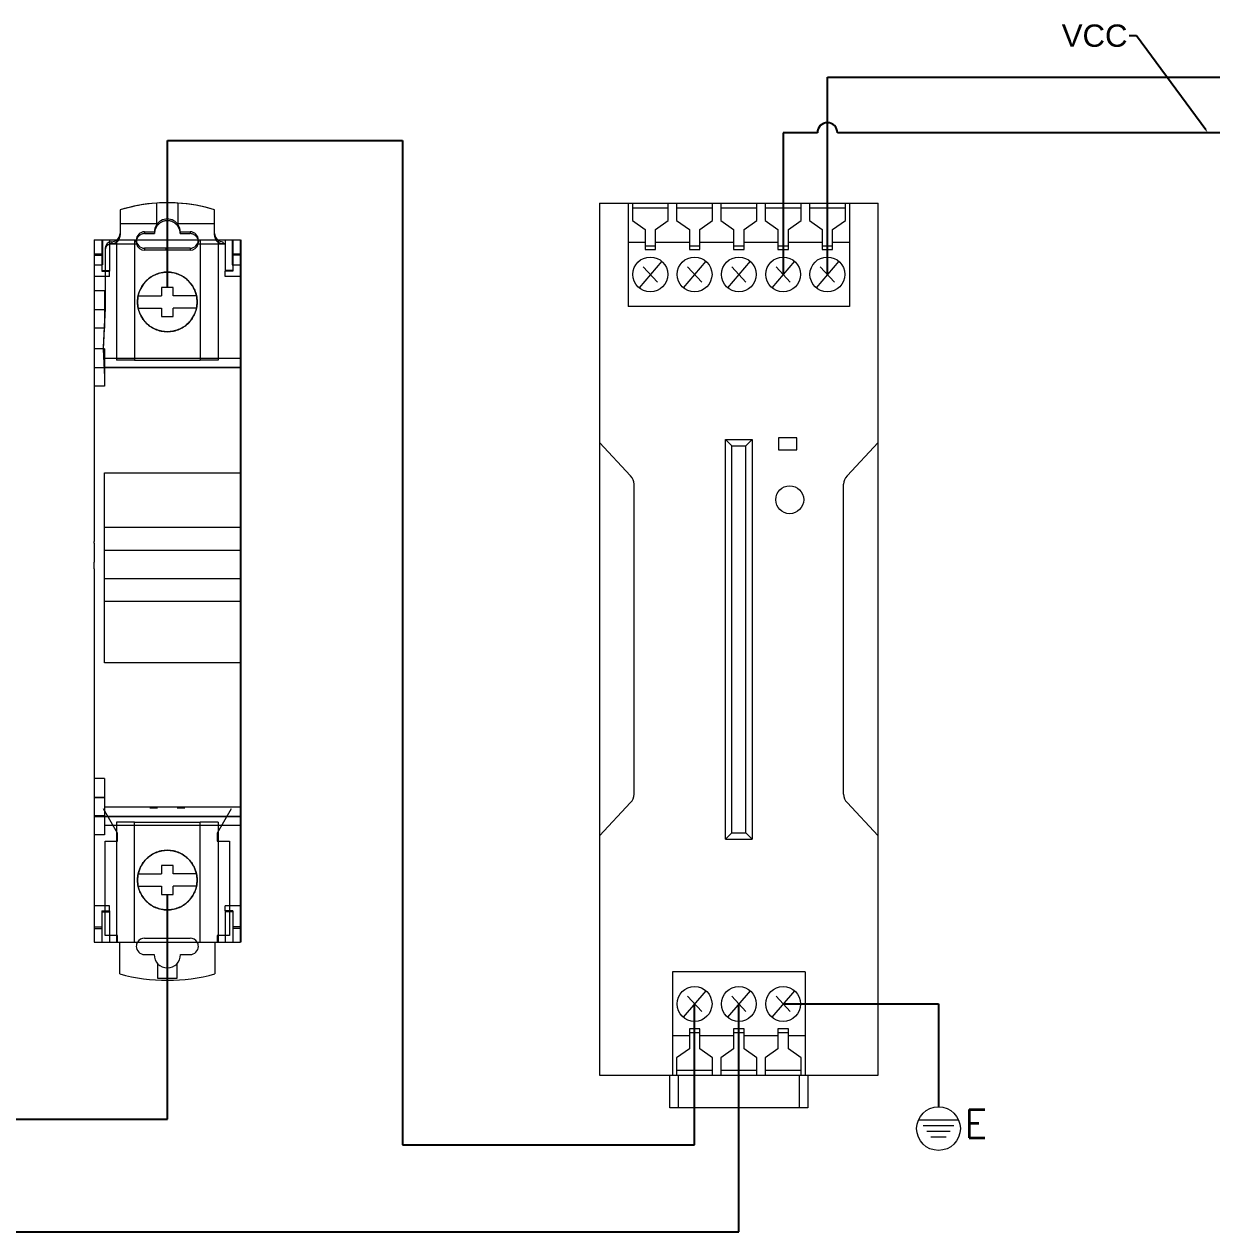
# Model space of a CAD drawing. Header units: inches. Extents: x 14 to 311, y 11 to 221.
# Drawn here: x 73.2 to 132.4, y 102 to 162.2 of the extents above; entities that cross this region are included whole.
import ezdxf
from ezdxf import colors
from ezdxf.entities.mleader import LeaderData, LeaderLine
from ezdxf.enums import TextEntityAlignment as Align
from ezdxf.math import Vec2, Vec3

# ---------------------------------------------------------------- set-up
doc = ezdxf.new("R2010")
doc.units = ezdxf.units.IN
doc.header["$MEASUREMENT"] = 0
doc.layers.add('LAYER-001', color=7, linetype='Continuous')
doc.layers.add('Z_OM_OUTLINE', color=7, linetype='Continuous', lineweight=30)
doc.styles.add('EE DWG .txt', font='txt.shx')
doc.styles.get("Standard").update_dxf_attribs({"font": 'arial.ttf'})

# ---------------------------------------------------------------- blocks, each defined once
blk = doc.blocks.new('S8VK-C12024')
at = {"layer": 'Z_OM_OUTLINE', "lineweight": 13}
for p, q in [((-205.63, 62.5), (-205.63, -62.5)), ((-205.63, 62.5), (-165.63, 62.5)), ((-201.5, 62.5), (-201.5, 47.7)), ((-200.9, 62.5), (-200.9, 60.03)), ((-195.75, 60.03), (-195.75, 62.5)), ((-194.55, 62.5), (-194.55, 60.03)), ((-189.4, 60.03), (-189.4, 62.5)), ((-188.2, 62.5), (-188.2, 60.03)), ((-183.05, 60.03), (-183.05, 62.5)), ((-181.85, 62.5), (-181.85, 60.03)), ((-176.7, 60.03), (-176.7, 62.5)), ((-175.5, 62.5), (-175.5, 60.03)), ((-170.35, 60.03), (-170.35, 62.5)), ((-169.75, 62.5), (-169.75, 47.7)), ((-165.63, -62.5), (-165.63, 62.5)), ((-195.75, 61.8), (-200.9, 61.8)), ((-189.4, 61.8), (-194.55, 61.8)), ((-183.05, 61.8), (-188.2, 61.8)), ((-176.7, 61.8), (-181.85, 61.8)), ((-170.35, 61.8), (-175.5, 61.8)), ((-200.9, 60.03), (-199.08, 58.73)), ((-197.58, 58.73), (-195.75, 60.03)), ((-194.55, 60.03), (-192.73, 58.73)), ((-191.23, 58.73), (-189.4, 60.03)), ((-188.2, 60.03), (-186.38, 58.73)), ((-184.88, 58.73), (-183.05, 60.03)), ((-181.85, 60.03), (-180.03, 58.73)), ((-178.53, 58.73), (-176.7, 60.03)), ((-175.5, 60.03), (-173.68, 58.73)), ((-172.18, 58.73), (-170.35, 60.03)), ((-199.08, 58.73), (-199.08, 55.86)), ((-197.58, 55.86), (-197.58, 58.73)), ((-192.73, 58.73), (-192.73, 55.86)), ((-191.23, 55.86), (-191.23, 58.73)), ((-186.38, 58.73), (-186.38, 55.86)), ((-184.88, 55.86), (-184.88, 58.73)), ((-180.03, 58.73), (-180.03, 55.86)), ((-178.53, 55.86), (-178.53, 58.73)), ((-173.68, 58.73), (-173.68, 55.86)), ((-172.18, 55.86), (-172.18, 58.73)), ((-199.08, 56.86), (-201.5, 56.86)), ((-197.58, 56.37), (-199.08, 56.37)), ((-199.08, 55.86), (-197.58, 55.86)), ((-192.73, 56.86), (-197.58, 56.86)), ((-191.23, 56.37), (-192.73, 56.37)), ((-192.73, 55.86), (-191.23, 55.86)), ((-186.38, 56.86), (-191.23, 56.86)), ((-184.88, 56.37), (-186.38, 56.37)), ((-186.38, 55.86), (-184.88, 55.86)), ((-180.03, 56.86), (-184.88, 56.86)), ((-178.53, 56.37), (-180.03, 56.37)), ((-180.03, 55.86), (-178.53, 55.86)), ((-173.68, 56.86), (-178.53, 56.86)), ((-172.18, 56.37), (-173.68, 56.37)), ((-173.68, 55.86), (-172.18, 55.86)), ((-169.75, 56.86), (-172.18, 56.86)), ((-196.7, 54.2), (-199.95, 50.4)), ((-190.35, 54.2), (-193.6, 50.4)), ((-184, 54.2), (-187.25, 50.4)), ((-177.65, 54.2), (-180.9, 50.4)), ((-171.3, 54.2), (-174.55, 50.4)), ((-197.31, 51.2), (-199.35, 53.4)), ((-190.96, 51.2), (-193, 53.4)), ((-184.61, 51.2), (-186.65, 53.4)), ((-178.26, 51.2), (-180.3, 53.4)), ((-171.91, 51.2), (-173.95, 53.4)), ((-169.75, 47.7), (-201.5, 47.7)), ((-201.15, 23.41), (-205.63, 28.21)), ((-187.53, 28.65), (-186.63, 27.75)), ((-187.53, -28.65), (-187.53, 28.65)), ((-187.53, 28.65), (-183.73, 28.65)), ((-186.63, -27.75), (-186.63, 27.75)), ((-186.63, 27.75), (-184.63, 27.75)), ((-184.63, 27.75), (-183.73, 28.65)), ((-184.63, -27.75), (-184.63, 27.75)), ((-183.73, 28.65), (-183.73, -28.65)), ((-179.93, 28.85), (-179.93, 27.15)), ((-177.33, 28.85), (-179.93, 28.85)), ((-177.33, 27.15), (-177.33, 28.85)), ((-170.11, 23.41), (-165.63, 28.21)), ((-179.93, 27.15), (-177.33, 27.15)), ((-200.63, -22.23), (-200.63, 22.23)), ((-170.63, -22.23), (-170.63, 22.23)), ((-201.15, -23.41), (-205.63, -28.21)), ((-170.11, -23.41), (-165.63, -28.21)), ((-186.63, -27.75), (-187.53, -28.65)), ((-187.53, -28.65), (-183.73, -28.65)), ((-186.63, -27.75), (-184.63, -27.75)), ((-183.73, -28.65), (-184.63, -27.75)), ((-195.15, -47.7), (-195.15, -62.5)), ((-176.1, -47.7), (-195.15, -47.7)), ((-176.1, -47.7), (-176.1, -62.5)), ((-190.35, -50.4), (-193.6, -54.2)), ((-190.96, -53.4), (-193, -51.2)), ((-184, -50.4), (-187.25, -54.2)), ((-184.61, -53.4), (-186.65, -51.2)), ((-177.65, -50.4), (-180.9, -54.2)), ((-178.26, -53.4), (-180.3, -51.2)), ((-192.73, -56.86), (-195.15, -56.86)), ((-192.73, -55.86), (-192.73, -58.73)), ((-191.23, -55.86), (-192.73, -55.86)), ((-192.73, -56.37), (-191.23, -56.37)), ((-191.23, -58.73), (-191.23, -55.86)), ((-186.38, -56.86), (-191.23, -56.86)), ((-186.38, -55.86), (-186.38, -58.73)), ((-184.88, -55.86), (-186.38, -55.86)), ((-186.38, -56.37), (-184.88, -56.37)), ((-184.88, -58.73), (-184.88, -55.86)), ((-180.03, -56.86), (-184.88, -56.86)), ((-180.03, -55.86), (-180.03, -58.73)), ((-178.53, -55.86), (-180.03, -55.86)), ((-180.03, -56.37), (-178.53, -56.37)), ((-178.53, -58.73), (-178.53, -55.86)), ((-176.1, -56.86), (-178.53, -56.86)), ((-192.73, -58.73), (-194.55, -60.03)), ((-189.4, -60.03), (-191.23, -58.73)), ((-186.38, -58.73), (-188.2, -60.03)), ((-183.05, -60.03), (-184.88, -58.73)), ((-180.03, -58.73), (-181.85, -60.03)), ((-176.7, -60.03), (-178.53, -58.73)), ((-194.55, -60.03), (-194.55, -62.5)), ((-189.4, -62.5), (-189.4, -60.03)), ((-188.2, -60.03), (-188.2, -62.5)), ((-183.05, -62.5), (-183.05, -60.03)), ((-181.85, -60.03), (-181.85, -62.5)), ((-176.7, -62.5), (-176.7, -60.03)), ((-194.55, -61.8), (-189.4, -61.8)), ((-188.2, -61.8), (-183.05, -61.8)), ((-181.85, -61.8), (-176.7, -61.8)), ((-205.63, -62.5), (-165.63, -62.5)), ((-195.53, -67.2), (-195.53, -62.5)), ((-194.33, -62.5), (-194.33, -67.2)), ((-176.93, -67.2), (-176.93, -62.5)), ((-175.73, -62.5), (-175.73, -67.2)), ((-175.73, -67.2), (-195.53, -67.2))]:
    blk.add_line(p, q, dxfattribs=at)
for centre, radius in [((-198.33, 52.3), 2.5), ((-191.98, 52.3), 2.5), ((-185.63, 52.3), 2.5), ((-179.28, 52.3), 2.5), ((-172.93, 52.3), 2.5), ((-178.33, 20), 2), ((-191.98, -52.3), 2.5), ((-185.63, -52.3), 2.5), ((-179.28, -52.3), 2.5)]:
    blk.add_circle(centre, radius, dxfattribs=at)
for centre, start, end in [((-202.57, 22.08), 4.4914, 43.3326), ((-168.69, 22.08), 136.6674, 175.5086), ((-202.57, -22.08), 316.6674, 355.5086), ((-168.69, -22.08), 184.4914, 223.3326)]:
    blk.add_arc(centre, 1.95, start, end, dxfattribs=at)

msp = doc.modelspace()

# ---------------------------------------------------------------- linework, layer by layer
for p, q in [((113.229, 149.738), (113.229, 159.575)), ((113.229, 159.575), (154.011, 159.575)), ((111.021, 156.804), (111.021, 149.738)), ((112.729, 156.804), (111.021, 156.804)), ((150.691, 156.804), (113.729, 156.804)), ((80.302, 149.09), (80.302, 156.425)), ((80.302, 156.425), (92.037, 156.425)), ((92.037, 156.425), (92.037, 107.605)), ((83.957, 151.457), (83.957, 116.436)), ((80.302, 107.605), (80.302, 118.811)), ((106.604, 106.326), (106.604, 113.357)), ((108.812, 101.992), (108.812, 113.357)), ((111.021, 113.357), (118.771, 113.357)), ((118.771, 113.357), (118.771, 108.233)), ((53.015, 107.605), (80.302, 107.605)), ((92.037, 107.605), (92.037, 106.326)), ((92.037, 106.326), (106.604, 106.326)), ((60.324, 101.992), (108.812, 101.992))]:
    msp.add_line(p, q)
at = {"lineweight": 13}
for p, q in [((78.211, 153.033), (77.948, 152.957)), ((78.473, 153.1), (78.211, 153.033)), ((78.736, 153.157), (78.473, 153.1)), ((78.998, 153.206), (78.736, 153.157)), ((79.261, 153.245), (78.998, 153.206)), ((79.523, 153.275), (79.261, 153.245)), ((79.786, 153.297), (79.523, 153.275)), ((80.048, 153.31), (79.786, 153.297)), ((79.786, 152.283), (79.786, 153.299)), ((80.311, 153.314), (80.048, 153.31)), ((80.545, 153.31), (80.311, 153.314)), ((80.78, 153.3), (80.545, 153.31)), ((81.014, 153.283), (80.78, 153.3)), ((80.818, 153.3), (80.818, 152.283)), ((81.249, 153.259), (81.014, 153.283)), ((81.483, 153.228), (81.249, 153.259)), ((81.718, 153.19), (81.483, 153.228)), ((81.952, 153.144), (81.718, 153.19)), ((82.187, 153.091), (81.952, 153.144)), ((82.421, 153.03), (82.187, 153.091)), ((82.656, 152.962), (82.421, 153.03)), ((77.948, 152.959), (77.948, 152.283)), ((80.079, 152.375), (80.045, 152.361)), ((80.114, 152.387), (80.079, 152.375)), ((80.149, 152.397), (80.114, 152.387)), ((80.183, 152.404), (80.149, 152.397)), ((80.218, 152.41), (80.183, 152.404)), ((80.251, 152.413), (80.218, 152.41)), ((80.285, 152.415), (80.251, 152.413)), ((80.319, 152.415), (80.285, 152.415)), ((80.353, 152.413), (80.319, 152.415)), ((80.386, 152.41), (80.353, 152.413)), ((80.421, 152.404), (80.386, 152.41)), ((80.455, 152.397), (80.421, 152.404)), ((80.49, 152.387), (80.455, 152.397)), ((80.525, 152.375), (80.49, 152.387)), ((80.559, 152.361), (80.525, 152.375)), ((82.656, 152.283), (82.656, 152.964)), ((77.948, 152.283), (79.786, 152.283)), ((77.948, 152.283), (77.948, 151.691)), ((77.948, 152.283), (79.786, 152.283)), ((77.948, 152.283), (77.948, 152.283)), ((79.166, 151.774), (79.128, 151.772)), ((79.166, 151.866), (79.662, 151.866)), ((79.166, 151.866), (79.166, 151.774)), ((79.166, 151.774), (79.662, 151.774)), ((79.662, 151.866), (79.662, 151.774)), ((79.663, 151.807), (79.662, 151.774)), ((79.665, 151.841), (79.663, 151.807)), ((79.67, 151.875), (79.665, 151.841)), ((79.677, 151.91), (79.67, 151.875)), ((79.685, 151.945), (79.677, 151.91)), ((79.696, 151.98), (79.685, 151.945)), ((79.709, 152.014), (79.696, 151.98)), ((79.724, 152.048), (79.709, 152.014)), ((79.741, 152.082), (79.724, 152.048)), ((79.76, 152.115), (79.741, 152.082)), ((79.781, 152.147), (79.76, 152.115)), ((79.804, 152.177), (79.781, 152.147)), ((79.786, 152.283), (79.786, 152.283)), ((79.829, 152.207), (79.804, 152.177)), ((79.856, 152.234), (79.829, 152.207)), ((79.885, 152.26), (79.856, 152.234)), ((79.915, 152.284), (79.885, 152.26)), ((79.946, 152.307), (79.915, 152.284)), ((79.978, 152.327), (79.946, 152.307)), ((80.011, 152.345), (79.978, 152.327)), ((80.045, 152.361), (80.011, 152.345)), ((80.593, 152.345), (80.559, 152.361)), ((80.626, 152.327), (80.593, 152.345)), ((80.658, 152.307), (80.626, 152.327)), ((80.689, 152.284), (80.658, 152.307)), ((80.719, 152.26), (80.689, 152.284)), ((80.748, 152.234), (80.719, 152.26)), ((80.775, 152.207), (80.748, 152.234)), ((80.8, 152.177), (80.775, 152.207)), ((80.823, 152.147), (80.8, 152.177)), ((80.818, 152.283), (82.656, 152.283)), ((80.818, 152.283), (82.656, 152.283)), ((80.818, 152.283), (80.818, 152.283)), ((80.844, 152.115), (80.823, 152.147)), ((80.863, 152.082), (80.844, 152.115)), ((80.88, 152.048), (80.863, 152.082)), ((80.895, 152.014), (80.88, 152.048)), ((80.908, 151.98), (80.895, 152.014)), ((80.919, 151.945), (80.908, 151.98)), ((80.927, 151.91), (80.919, 151.945)), ((80.934, 151.875), (80.927, 151.91)), ((80.939, 151.841), (80.934, 151.875)), ((80.941, 151.807), (80.939, 151.841)), ((80.942, 151.774), (80.941, 151.807)), ((80.942, 151.866), (81.438, 151.866)), ((80.942, 151.866), (80.942, 151.774)), ((80.942, 151.774), (81.438, 151.774)), ((81.438, 151.866), (81.438, 151.774)), ((81.476, 151.772), (81.438, 151.774)), ((82.656, 152.283), (82.656, 152.283)), ((82.656, 151.691), (82.656, 152.283)), ((76.647, 151.457), (76.647, 143.652)), ((76.647, 151.457), (76.647, 151.457)), ((76.647, 151.457), (76.647, 151.457)), ((76.647, 151.457), (83.957, 151.457)), ((77.039, 151.457), (77.039, 151.457)), ((77.039, 151.457), (77.039, 151.457)), ((77.039, 151.457), (77.039, 150.692)), ((77.06, 151.457), (77.06, 151.457)), ((77.06, 151.457), (77.06, 150.218)), ((77.411, 151.457), (77.411, 151.457)), ((77.411, 151.457), (77.411, 149.899)), ((77.458, 151.268), (77.445, 151.264)), ((77.445, 151.264), (78.764, 151.264)), ((77.47, 151.271), (77.458, 151.268)), ((77.483, 151.273), (77.47, 151.271)), ((77.496, 151.275), (77.483, 151.273)), ((77.509, 151.276), (77.496, 151.275)), ((77.522, 151.277), (77.509, 151.276)), ((77.535, 151.277), (77.522, 151.277)), ((77.535, 151.372), (77.535, 151.277)), ((77.535, 151.277), (77.567, 151.278)), ((77.567, 151.278), (77.596, 151.281)), ((77.596, 151.281), (77.623, 151.286)), ((77.623, 151.286), (77.649, 151.293)), ((77.649, 151.293), (77.674, 151.301)), ((77.674, 151.301), (77.697, 151.31)), ((77.697, 151.31), (77.719, 151.32)), ((77.719, 151.32), (77.74, 151.332)), ((77.74, 151.332), (77.761, 151.344)), ((77.761, 151.344), (77.78, 151.357)), ((77.762, 151.457), (77.762, 145.469)), ((77.78, 151.357), (77.798, 151.372)), ((77.798, 151.372), (77.815, 151.387)), ((77.815, 151.387), (77.832, 151.403)), ((77.832, 151.403), (77.847, 151.42)), ((77.847, 151.42), (77.862, 151.438)), ((77.862, 151.438), (77.876, 151.457)), ((77.876, 151.457), (77.889, 151.478)), ((77.889, 151.478), (77.901, 151.499)), ((77.901, 151.499), (77.912, 151.522)), ((77.912, 151.522), (77.922, 151.546)), ((77.922, 151.546), (77.931, 151.572)), ((77.931, 151.572), (77.938, 151.599)), ((77.938, 151.599), (77.943, 151.627)), ((77.943, 151.627), (77.947, 151.658)), ((77.947, 151.658), (77.948, 151.691)), ((78.664, 151.457), (78.664, 145.469)), ((78.753, 151.36), (78.753, 151.454)), ((78.754, 151.377), (78.753, 151.36)), ((78.753, 151.36), (78.753, 151.345)), ((78.753, 151.345), (78.754, 151.33)), ((78.755, 151.394), (78.754, 151.377)), ((78.754, 151.33), (78.756, 151.315)), ((78.756, 151.41), (78.755, 151.394)), ((78.759, 151.426), (78.756, 151.41)), ((78.756, 151.315), (78.758, 151.298)), ((78.758, 151.298), (78.761, 151.282)), ((78.762, 151.442), (78.759, 151.426)), ((78.761, 151.282), (78.764, 151.264)), ((78.765, 151.457), (78.762, 151.442)), ((78.772, 151.483), (78.765, 151.457)), ((78.781, 151.508), (78.772, 151.483)), ((78.791, 151.532), (78.781, 151.508)), ((78.802, 151.555), (78.791, 151.532)), ((78.814, 151.576), (78.802, 151.555)), ((78.828, 151.597), (78.814, 151.576)), ((78.843, 151.617), (78.828, 151.597)), ((78.859, 151.636), (78.843, 151.617)), ((78.876, 151.654), (78.859, 151.636)), ((78.894, 151.672), (78.876, 151.654)), ((78.914, 151.688), (78.894, 151.672)), ((78.935, 151.703), (78.914, 151.688)), ((78.957, 151.717), (78.935, 151.703)), ((78.981, 151.73), (78.957, 151.717)), ((79.007, 151.741), (78.981, 151.73)), ((79.034, 151.752), (79.007, 151.741)), ((79.063, 151.761), (79.034, 151.752)), ((79.094, 151.767), (79.063, 151.761)), ((79.128, 151.772), (79.094, 151.767)), ((81.51, 151.767), (81.476, 151.772)), ((81.541, 151.761), (81.51, 151.767)), ((81.57, 151.752), (81.541, 151.761)), ((81.597, 151.741), (81.57, 151.752)), ((81.623, 151.73), (81.597, 151.741)), ((81.647, 151.717), (81.623, 151.73)), ((81.669, 151.703), (81.647, 151.717)), ((81.69, 151.688), (81.669, 151.703)), ((81.71, 151.672), (81.69, 151.688)), ((81.728, 151.654), (81.71, 151.672)), ((81.745, 151.636), (81.728, 151.654)), ((81.761, 151.617), (81.745, 151.636)), ((81.776, 151.597), (81.761, 151.617)), ((81.79, 151.576), (81.776, 151.597)), ((81.802, 151.555), (81.79, 151.576)), ((81.814, 151.532), (81.802, 151.555)), ((81.823, 151.508), (81.814, 151.532)), ((81.832, 151.483), (81.823, 151.508)), ((81.839, 151.457), (81.832, 151.483)), ((81.842, 151.442), (81.839, 151.457)), ((81.84, 151.264), (81.843, 151.282)), ((81.84, 151.264), (83.159, 151.264)), ((81.845, 151.426), (81.842, 151.442)), ((81.843, 151.282), (81.846, 151.298)), ((81.848, 151.41), (81.845, 151.426)), ((81.846, 151.298), (81.848, 151.315)), ((81.849, 151.394), (81.848, 151.41)), ((81.848, 151.315), (81.85, 151.33)), ((81.85, 151.377), (81.849, 151.394)), ((81.851, 151.36), (81.85, 151.377)), ((81.85, 151.33), (81.851, 151.345)), ((81.851, 151.454), (81.851, 151.36)), ((81.851, 151.345), (81.851, 151.36)), ((81.94, 151.457), (81.94, 145.469)), ((82.656, 151.691), (82.657, 151.658)), ((82.657, 151.658), (82.661, 151.627)), ((82.661, 151.627), (82.666, 151.599)), ((82.666, 151.599), (82.673, 151.572)), ((82.673, 151.572), (82.682, 151.546)), ((82.682, 151.546), (82.692, 151.522)), ((82.692, 151.522), (82.703, 151.499)), ((82.703, 151.499), (82.715, 151.478)), ((82.715, 151.478), (82.728, 151.457)), ((82.728, 151.457), (82.742, 151.438)), ((82.742, 151.438), (82.757, 151.42)), ((82.757, 151.42), (82.772, 151.403)), ((82.772, 151.403), (82.789, 151.387)), ((82.789, 151.387), (82.806, 151.372)), ((82.806, 151.372), (82.824, 151.357)), ((82.824, 151.357), (82.843, 151.344)), ((82.842, 151.457), (82.842, 145.469)), ((82.843, 151.344), (82.864, 151.332)), ((82.864, 151.332), (82.885, 151.32)), ((82.885, 151.32), (82.907, 151.31)), ((82.907, 151.31), (82.93, 151.301)), ((82.93, 151.301), (82.955, 151.293)), ((82.955, 151.293), (82.981, 151.286)), ((82.981, 151.286), (83.008, 151.281)), ((83.008, 151.281), (83.038, 151.278)), ((83.038, 151.278), (83.069, 151.277)), ((83.069, 151.372), (83.069, 151.277)), ((83.082, 151.277), (83.069, 151.277)), ((83.095, 151.276), (83.082, 151.277)), ((83.108, 151.275), (83.095, 151.276)), ((83.121, 151.273), (83.108, 151.275)), ((83.134, 151.271), (83.121, 151.273)), ((83.146, 151.268), (83.134, 151.271)), ((83.159, 151.264), (83.146, 151.268)), ((83.193, 151.457), (83.193, 151.457)), ((83.193, 151.457), (83.193, 149.899)), ((83.544, 151.457), (83.544, 151.457)), ((83.544, 151.457), (83.544, 150.218)), ((83.565, 151.457), (83.565, 151.457)), ((83.565, 151.457), (83.565, 151.457)), ((83.565, 151.457), (83.565, 150.692)), ((76.647, 150.766), (77.039, 150.766)), ((76.647, 150.692), (77.039, 150.692)), ((77.039, 150.692), (77.039, 149.899)), ((77.205, 151.042), (77.205, 150.947)), ((77.205, 150.947), (77.205, 148.063)), ((79.166, 151.042), (79.166, 150.947)), ((80.229, 151.042), (79.166, 151.042)), ((80.229, 150.947), (79.166, 150.947)), ((81.438, 151.042), (80.229, 151.042)), ((80.229, 151.042), (80.229, 150.947)), ((81.438, 150.947), (80.229, 150.947)), ((81.438, 151.042), (81.438, 150.947)), ((83.565, 150.766), (83.957, 150.766)), ((83.565, 150.692), (83.565, 149.899)), ((83.957, 150.692), (83.565, 150.692)), ((76.647, 150.218), (76.647, 150.218)), ((76.647, 150.218), (77.06, 150.218)), ((77.06, 150.218), (77.06, 150.218)), ((83.544, 150.218), (83.957, 150.218)), ((83.544, 150.218), (83.544, 150.218)), ((77.411, 149.64), (76.647, 149.64)), ((77.039, 149.934), (77.411, 149.934)), ((77.039, 149.899), (77.411, 149.899)), ((77.411, 149.64), (77.411, 149.899)), ((79.192, 149.356), (79.239, 149.407)), ((79.239, 149.407), (79.289, 149.456)), ((79.289, 149.456), (79.341, 149.502)), ((79.341, 149.502), (79.395, 149.545)), ((79.395, 149.545), (79.451, 149.587)), ((79.451, 149.587), (79.509, 149.625)), ((79.509, 149.625), (79.569, 149.661)), ((79.569, 149.661), (79.631, 149.694)), ((79.631, 149.694), (79.694, 149.724)), ((79.694, 149.724), (79.758, 149.751)), ((79.758, 149.751), (79.824, 149.775)), ((79.824, 149.775), (79.89, 149.796)), ((79.89, 149.796), (79.957, 149.814)), ((79.957, 149.814), (80.025, 149.828)), ((80.025, 149.828), (80.094, 149.839)), ((80.094, 149.839), (80.162, 149.848)), ((80.162, 149.848), (80.232, 149.852)), ((80.232, 149.852), (80.302, 149.854)), ((80.302, 149.854), (80.372, 149.852)), ((80.302, 149.854), (80.302, 149.854)), ((80.372, 149.852), (80.441, 149.848)), ((80.441, 149.848), (80.51, 149.839)), ((80.51, 149.839), (80.579, 149.828)), ((80.579, 149.828), (80.646, 149.814)), ((80.646, 149.814), (80.714, 149.796)), ((80.714, 149.796), (80.78, 149.775)), ((80.78, 149.775), (80.846, 149.751)), ((80.846, 149.751), (80.91, 149.724)), ((80.91, 149.724), (80.973, 149.694)), ((80.973, 149.694), (81.035, 149.661)), ((81.035, 149.661), (81.094, 149.625)), ((81.094, 149.625), (81.152, 149.587)), ((81.152, 149.587), (81.209, 149.546)), ((81.209, 149.546), (81.263, 149.502)), ((81.263, 149.502), (81.315, 149.456)), ((81.315, 149.456), (81.365, 149.407)), ((81.365, 149.407), (81.412, 149.356)), ((83.565, 149.934), (83.193, 149.934)), ((83.193, 149.64), (83.193, 149.899)), ((83.565, 149.899), (83.193, 149.899)), ((83.957, 149.64), (83.193, 149.64)), ((77.163, 148.917), (76.647, 148.917)), ((77.163, 148.917), (77.163, 147.987)), ((78.865, 148.748), (78.884, 148.815)), ((78.884, 148.815), (78.907, 148.881)), ((78.907, 148.881), (78.932, 148.945)), ((78.932, 148.945), (78.961, 149.009)), ((78.961, 149.009), (78.992, 149.071)), ((78.992, 149.071), (79.027, 149.131)), ((79.027, 149.131), (79.064, 149.19)), ((79.064, 149.19), (79.104, 149.248)), ((79.104, 149.248), (79.147, 149.303)), ((79.147, 149.303), (79.192, 149.356)), ((80.013, 149.09), (80.013, 148.677)), ((80.591, 149.09), (80.013, 149.09)), ((80.013, 149.09), (80.013, 149.09)), ((80.591, 148.677), (80.591, 149.09)), ((80.591, 149.09), (80.591, 149.09)), ((81.412, 149.356), (81.457, 149.303)), ((81.457, 149.303), (81.5, 149.248)), ((81.5, 149.248), (81.54, 149.191)), ((81.54, 149.191), (81.577, 149.132)), ((81.577, 149.132), (81.612, 149.071)), ((81.612, 149.071), (81.643, 149.009)), ((81.643, 149.009), (81.672, 148.946)), ((81.672, 148.946), (81.697, 148.881)), ((81.697, 148.881), (81.72, 148.815)), ((81.72, 148.815), (81.739, 148.748)), ((78.815, 148.367), (78.815, 148.367)), ((78.816, 148.403), (78.819, 148.472)), ((78.816, 148.334), (78.816, 148.403)), ((78.819, 148.264), (78.816, 148.334)), ((78.819, 148.472), (78.826, 148.542)), ((78.825, 148.195), (78.819, 148.264)), ((78.835, 148.125), (78.825, 148.195)), ((78.826, 148.542), (78.835, 148.611)), ((78.835, 148.611), (78.849, 148.68)), ((78.848, 148.677), (78.848, 148.677)), ((78.848, 148.677), (78.848, 148.677)), ((78.848, 148.677), (80.013, 148.677)), ((78.849, 148.68), (78.865, 148.748)), ((80.013, 148.677), (80.013, 148.677)), ((81.756, 148.677), (80.591, 148.677)), ((80.591, 148.677), (80.591, 148.677)), ((81.739, 148.748), (81.755, 148.68)), ((81.755, 148.68), (81.768, 148.612)), ((81.756, 148.677), (81.756, 148.677)), ((81.756, 148.677), (81.756, 148.677)), ((81.768, 148.612), (81.778, 148.542)), ((81.779, 148.195), (81.769, 148.126)), ((81.778, 148.542), (81.785, 148.473)), ((81.785, 148.265), (81.779, 148.195)), ((81.785, 148.473), (81.788, 148.404)), ((81.788, 148.334), (81.785, 148.265)), ((81.788, 148.404), (81.788, 148.334)), ((81.789, 148.367), (81.789, 148.367)), ((76.647, 147.987), (77.163, 147.987)), ((76.647, 147.987), (77.163, 147.987)), ((77.205, 148.158), (77.101, 146.099)), ((77.205, 148.063), (77.101, 146.004)), ((77.163, 147.987), (77.163, 147.058)), ((78.848, 148.057), (78.835, 148.125)), ((78.848, 148.058), (78.848, 148.058)), ((78.848, 148.058), (78.848, 148.058)), ((78.848, 148.058), (80.013, 148.058)), ((78.864, 147.989), (78.848, 148.057)), ((78.884, 147.921), (78.864, 147.989)), ((78.906, 147.855), (78.884, 147.921)), ((78.932, 147.791), (78.906, 147.855)), ((78.96, 147.727), (78.932, 147.791)), ((78.992, 147.665), (78.96, 147.727)), ((79.026, 147.605), (78.992, 147.665)), ((79.063, 147.545), (79.026, 147.605)), ((80.013, 148.058), (80.013, 148.058)), ((80.013, 148.058), (80.013, 147.645)), ((80.013, 147.645), (80.591, 147.645)), ((80.013, 147.645), (80.013, 147.645)), ((81.756, 148.058), (80.591, 148.058)), ((80.591, 148.058), (80.591, 148.058)), ((80.591, 147.645), (80.591, 148.058)), ((80.591, 147.645), (80.591, 147.645)), ((81.578, 147.605), (81.541, 147.546)), ((81.613, 147.666), (81.578, 147.605)), ((81.644, 147.728), (81.613, 147.666)), ((81.673, 147.791), (81.644, 147.728)), ((81.698, 147.856), (81.673, 147.791)), ((81.72, 147.922), (81.698, 147.856)), ((81.74, 147.989), (81.72, 147.922)), ((81.756, 148.057), (81.74, 147.989)), ((81.769, 148.126), (81.756, 148.057)), ((81.756, 148.058), (81.756, 148.058)), ((81.756, 148.058), (81.756, 148.058)), ((77.163, 147.058), (76.647, 147.058)), ((79.103, 147.488), (79.063, 147.545)), ((79.146, 147.433), (79.103, 147.488)), ((79.191, 147.379), (79.146, 147.433)), ((79.239, 147.328), (79.191, 147.379)), ((79.288, 147.28), (79.239, 147.328)), ((79.34, 147.233), (79.288, 147.28)), ((79.395, 147.19), (79.34, 147.233)), ((79.451, 147.148), (79.395, 147.19)), ((79.509, 147.11), (79.451, 147.148)), ((79.569, 147.074), (79.509, 147.11)), ((79.63, 147.041), (79.569, 147.074)), ((79.694, 147.011), (79.63, 147.041)), ((79.758, 146.984), (79.694, 147.011)), ((79.824, 146.96), (79.758, 146.984)), ((79.89, 146.939), (79.824, 146.96)), ((80.781, 146.96), (80.714, 146.939)), ((80.846, 146.984), (80.781, 146.96)), ((80.911, 147.011), (80.846, 146.984)), ((80.974, 147.041), (80.911, 147.011)), ((81.035, 147.074), (80.974, 147.041)), ((81.095, 147.11), (81.035, 147.074)), ((81.154, 147.149), (81.095, 147.11)), ((81.21, 147.19), (81.154, 147.149)), ((81.264, 147.234), (81.21, 147.19)), ((81.316, 147.28), (81.264, 147.234)), ((81.366, 147.329), (81.316, 147.28)), ((81.413, 147.38), (81.366, 147.329)), ((81.458, 147.433), (81.413, 147.38)), ((81.501, 147.488), (81.458, 147.433)), ((81.541, 147.546), (81.501, 147.488)), ((79.957, 146.921), (79.89, 146.939)), ((80.025, 146.907), (79.957, 146.921)), ((80.094, 146.895), (80.025, 146.907)), ((80.162, 146.887), (80.094, 146.895)), ((80.232, 146.882), (80.162, 146.887)), ((80.302, 146.881), (80.232, 146.882)), ((80.372, 146.882), (80.302, 146.881)), ((80.302, 146.881), (80.302, 146.881)), ((80.442, 146.887), (80.372, 146.882)), ((80.511, 146.895), (80.442, 146.887)), ((80.579, 146.907), (80.511, 146.895)), ((80.647, 146.921), (80.579, 146.907)), ((80.714, 146.939), (80.647, 146.921)), ((77.163, 146.027), (76.647, 146.027)), ((77.101, 146.099), (77.163, 144.718)), ((77.101, 146.099), (77.101, 146.004)), ((77.101, 146.004), (77.163, 144.623)), ((77.163, 146.027), (77.163, 145.098)), ((83.957, 145.552), (77.163, 145.552)), ((78.664, 145.469), (77.762, 145.469)), ((78.664, 145.469), (81.94, 145.469)), ((82.842, 145.469), (81.94, 145.469)), ((76.647, 145.098), (77.163, 145.098)), ((76.647, 145.098), (77.163, 145.098)), ((77.163, 145.098), (77.163, 144.169)), ((83.957, 145.098), (77.163, 145.098)), ((77.163, 145.098), (83.957, 145.098)), ((77.163, 144.718), (77.163, 144.623)), ((77.163, 144.169), (76.647, 144.169)), ((76.647, 143.652), (76.647, 136.423)), ((76.647, 143.652), (76.647, 143.652)), ((76.647, 141.587), (76.647, 141.587)), ((76.647, 141.587), (76.647, 141.587)), ((76.647, 136.341), (76.647, 136.423)), ((76.647, 136.423), (76.647, 136.423)), ((76.647, 136.341), (76.647, 136.258)), ((76.647, 136.258), (76.647, 136.083)), ((76.647, 136.258), (76.647, 136.258)), ((76.647, 136.083), (76.647, 135.39)), ((76.647, 135.063), (76.647, 135.39)), ((76.647, 135.063), (76.647, 131.707)), ((76.647, 131.707), (76.647, 129.642)), ((76.647, 129.642), (76.647, 125.068)), ((76.647, 126.843), (76.647, 126.843)), ((76.647, 125.068), (76.647, 124.237)), ((76.647, 125.068), (76.647, 125.068)), ((77.163, 124.593), (76.647, 124.593)), ((76.647, 124.237), (76.647, 116.436)), ((77.163, 124.593), (77.163, 123.664)), ((76.647, 123.664), (77.163, 123.664)), ((76.647, 123.664), (77.163, 123.664)), ((77.163, 123.642), (76.647, 123.642)), ((77.163, 123.664), (77.163, 122.735)), ((77.824, 121.869), (77.122, 123.085)), ((77.122, 123.085), (77.122, 123.085)), ((83.957, 123.167), (77.163, 123.167)), ((79.806, 123.126), (79.435, 123.126)), ((79.435, 123.126), (79.435, 123.126)), ((79.806, 123.126), (79.806, 123.126)), ((81.169, 123.126), (80.798, 123.126)), ((80.798, 123.126), (80.798, 123.126)), ((81.169, 123.126), (81.169, 123.126)), ((83.482, 123.085), (82.78, 121.869)), ((83.482, 123.085), (83.482, 123.085)), ((77.163, 122.735), (76.647, 122.735)), ((76.647, 122.713), (77.163, 122.713)), ((76.647, 122.713), (77.163, 122.713)), ((77.163, 122.735), (77.163, 122.713)), ((77.163, 122.713), (77.163, 121.784)), ((77.163, 122.713), (83.957, 122.713)), ((83.957, 122.713), (77.163, 122.713)), ((78.664, 122.424), (77.762, 122.424)), ((77.762, 122.424), (77.762, 116.436)), ((78.664, 116.436), (78.664, 122.424)), ((78.664, 122.424), (81.94, 122.424)), ((82.842, 122.424), (81.94, 122.424)), ((81.94, 116.436), (81.94, 122.424)), ((82.842, 122.424), (82.842, 116.436)), ((77.163, 121.784), (76.647, 121.784)), ((83.957, 122.259), (77.163, 122.259)), ((77.824, 121.475), (77.824, 121.869)), ((77.824, 121.869), (77.824, 121.869)), ((82.78, 121.869), (82.78, 121.475)), ((82.78, 121.869), (82.78, 121.869)), ((77.205, 116.767), (77.205, 121.475)), ((77.205, 121.475), (77.824, 121.475)), ((77.205, 121.475), (77.205, 121.475)), ((77.824, 121.475), (77.824, 121.475)), ((82.78, 121.475), (83.399, 121.475)), ((82.78, 121.475), (82.78, 121.475)), ((83.399, 121.475), (83.399, 116.767)), ((83.399, 121.475), (83.399, 121.475)), ((79.103, 120.412), (79.146, 120.468)), ((79.146, 120.468), (79.191, 120.521)), ((79.191, 120.521), (79.238, 120.572)), ((79.238, 120.572), (79.288, 120.621)), ((79.288, 120.621), (79.34, 120.667)), ((79.34, 120.667), (79.394, 120.711)), ((79.394, 120.711), (79.451, 120.752)), ((79.451, 120.752), (79.509, 120.791)), ((79.509, 120.791), (79.569, 120.827)), ((79.569, 120.827), (79.63, 120.86)), ((79.63, 120.86), (79.693, 120.89)), ((79.693, 120.89), (79.758, 120.917)), ((79.758, 120.917), (79.823, 120.941)), ((79.823, 120.941), (79.89, 120.962)), ((79.89, 120.962), (79.957, 120.98)), ((79.957, 120.98), (80.025, 120.994)), ((80.025, 120.994), (80.093, 121.006)), ((80.093, 121.006), (80.162, 121.014)), ((80.162, 121.014), (80.232, 121.019)), ((80.232, 121.019), (80.302, 121.02)), ((80.302, 121.02), (80.302, 121.02)), ((80.302, 121.02), (80.372, 121.019)), ((80.372, 121.019), (80.442, 121.014)), ((80.442, 121.014), (80.51, 121.006)), ((80.51, 121.006), (80.579, 120.994)), ((80.579, 120.994), (80.647, 120.98)), ((80.647, 120.98), (80.714, 120.962)), ((80.714, 120.962), (80.78, 120.941)), ((80.78, 120.941), (80.846, 120.917)), ((80.846, 120.917), (80.911, 120.89)), ((80.911, 120.89), (80.974, 120.86)), ((80.974, 120.86), (81.035, 120.827)), ((81.035, 120.827), (81.095, 120.791)), ((81.095, 120.791), (81.153, 120.752)), ((81.153, 120.752), (81.209, 120.711)), ((81.209, 120.711), (81.264, 120.667)), ((81.264, 120.667), (81.316, 120.621)), ((81.316, 120.621), (81.365, 120.573)), ((81.365, 120.573), (81.413, 120.522)), ((81.413, 120.522), (81.458, 120.468)), ((81.458, 120.468), (81.501, 120.413)), ((78.848, 119.844), (78.864, 119.912)), ((78.864, 119.912), (78.884, 119.979)), ((78.884, 119.979), (78.906, 120.045)), ((78.906, 120.045), (78.931, 120.11)), ((78.931, 120.11), (78.96, 120.173)), ((78.96, 120.173), (78.991, 120.235)), ((78.991, 120.235), (79.026, 120.296)), ((79.026, 120.296), (79.063, 120.355)), ((79.063, 120.355), (79.103, 120.412)), ((80.013, 120.256), (80.013, 119.843)), ((80.591, 120.256), (80.013, 120.256)), ((80.013, 120.256), (80.013, 120.256)), ((80.591, 119.843), (80.591, 120.256)), ((80.591, 120.256), (80.591, 120.256)), ((81.501, 120.413), (81.541, 120.355)), ((81.541, 120.355), (81.578, 120.296)), ((81.578, 120.296), (81.613, 120.236)), ((81.613, 120.236), (81.644, 120.174)), ((81.644, 120.174), (81.672, 120.11)), ((81.672, 120.11), (81.698, 120.045)), ((81.698, 120.045), (81.72, 119.979)), ((81.72, 119.979), (81.74, 119.912)), ((81.74, 119.912), (81.756, 119.844)), ((78.815, 119.534), (78.815, 119.534)), ((78.816, 119.567), (78.819, 119.636)), ((78.816, 119.497), (78.816, 119.567)), ((78.819, 119.428), (78.816, 119.497)), ((78.819, 119.636), (78.825, 119.706)), ((78.826, 119.359), (78.819, 119.428)), ((78.825, 119.706), (78.835, 119.775)), ((78.836, 119.289), (78.826, 119.359)), ((78.835, 119.775), (78.848, 119.844)), ((78.849, 119.221), (78.836, 119.289)), ((78.848, 119.843), (78.848, 119.843)), ((78.848, 119.843), (78.848, 119.843)), ((78.848, 119.843), (80.013, 119.843)), ((80.013, 119.843), (80.013, 119.843)), ((81.756, 119.843), (80.591, 119.843)), ((80.591, 119.843), (80.591, 119.843)), ((81.769, 119.29), (81.755, 119.221)), ((81.756, 119.844), (81.769, 119.775)), ((81.756, 119.843), (81.756, 119.843)), ((81.756, 119.843), (81.756, 119.843)), ((81.769, 119.775), (81.779, 119.706)), ((81.778, 119.359), (81.769, 119.29)), ((81.785, 119.428), (81.778, 119.359)), ((81.779, 119.706), (81.785, 119.637)), ((81.785, 119.637), (81.788, 119.567)), ((81.788, 119.498), (81.785, 119.428)), ((81.788, 119.567), (81.788, 119.498)), ((81.789, 119.534), (81.789, 119.534)), ((78.848, 119.224), (78.848, 119.224)), ((78.848, 119.224), (78.848, 119.224)), ((78.848, 119.224), (80.013, 119.224)), ((78.865, 119.153), (78.849, 119.221)), ((78.884, 119.086), (78.865, 119.153)), ((78.907, 119.02), (78.884, 119.086)), ((78.932, 118.955), (78.907, 119.02)), ((78.961, 118.892), (78.932, 118.955)), ((78.992, 118.83), (78.961, 118.892)), ((79.027, 118.769), (78.992, 118.83)), ((79.064, 118.71), (79.027, 118.769)), ((79.104, 118.653), (79.064, 118.71)), ((79.147, 118.598), (79.104, 118.653)), ((80.013, 119.224), (80.013, 119.224)), ((80.013, 119.224), (80.013, 118.811)), ((80.013, 118.811), (80.591, 118.811)), ((80.013, 118.811), (80.013, 118.811)), ((81.756, 119.224), (80.591, 119.224)), ((80.591, 119.224), (80.591, 119.224)), ((80.591, 118.811), (80.591, 119.224)), ((80.591, 118.811), (80.591, 118.811)), ((81.5, 118.653), (81.457, 118.598)), ((81.54, 118.711), (81.5, 118.653)), ((81.577, 118.77), (81.54, 118.711)), ((81.612, 118.83), (81.577, 118.77)), ((81.643, 118.892), (81.612, 118.83)), ((81.672, 118.955), (81.643, 118.892)), ((81.697, 119.02), (81.672, 118.955)), ((81.72, 119.086), (81.697, 119.02)), ((81.739, 119.153), (81.72, 119.086)), ((81.755, 119.221), (81.739, 119.153)), ((81.756, 119.224), (81.756, 119.224)), ((81.756, 119.224), (81.756, 119.224)), ((77.411, 118.253), (76.647, 118.253)), ((77.411, 117.995), (77.411, 118.253)), ((79.192, 118.545), (79.147, 118.598)), ((79.24, 118.494), (79.192, 118.545)), ((79.289, 118.445), (79.24, 118.494)), ((79.341, 118.399), (79.289, 118.445)), ((79.395, 118.355), (79.341, 118.399)), ((79.452, 118.314), (79.395, 118.355)), ((79.51, 118.276), (79.452, 118.314)), ((79.569, 118.24), (79.51, 118.276)), ((79.631, 118.207), (79.569, 118.24)), ((79.694, 118.177), (79.631, 118.207)), ((79.758, 118.15), (79.694, 118.177)), ((79.824, 118.126), (79.758, 118.15)), ((79.89, 118.105), (79.824, 118.126)), ((79.958, 118.087), (79.89, 118.105)), ((80.025, 118.073), (79.958, 118.087)), ((80.094, 118.061), (80.025, 118.073)), ((80.163, 118.053), (80.094, 118.061)), ((80.232, 118.048), (80.163, 118.053)), ((80.302, 118.047), (80.232, 118.048)), ((80.372, 118.048), (80.302, 118.047)), ((80.302, 118.047), (80.302, 118.047)), ((80.442, 118.053), (80.372, 118.048)), ((80.51, 118.061), (80.442, 118.053)), ((80.579, 118.073), (80.51, 118.061)), ((80.647, 118.087), (80.579, 118.073)), ((80.714, 118.105), (80.647, 118.087)), ((80.78, 118.126), (80.714, 118.105)), ((80.846, 118.15), (80.78, 118.126)), ((80.91, 118.177), (80.846, 118.15)), ((80.973, 118.207), (80.91, 118.177)), ((81.035, 118.24), (80.973, 118.207)), ((81.095, 118.276), (81.035, 118.24)), ((81.153, 118.314), (81.095, 118.276)), ((81.209, 118.355), (81.153, 118.314)), ((81.263, 118.399), (81.209, 118.355)), ((81.315, 118.445), (81.263, 118.399)), ((81.365, 118.494), (81.315, 118.445)), ((81.412, 118.545), (81.365, 118.494)), ((81.457, 118.598), (81.412, 118.545)), ((83.193, 117.995), (83.193, 118.253)), ((83.957, 118.253), (83.193, 118.253)), ((77.039, 117.995), (77.039, 117.201)), ((77.039, 117.995), (77.411, 117.995)), ((77.039, 117.959), (77.411, 117.959)), ((77.411, 117.995), (77.411, 116.436)), ((83.193, 117.995), (83.193, 116.436)), ((83.565, 117.995), (83.193, 117.995)), ((83.565, 117.959), (83.193, 117.959)), ((83.565, 117.995), (83.565, 117.201)), ((76.647, 117.201), (77.039, 117.201)), ((76.647, 117.127), (77.039, 117.127)), ((77.039, 117.201), (77.039, 116.436)), ((83.565, 117.201), (83.565, 116.436)), ((83.957, 117.201), (83.565, 117.201)), ((83.957, 117.127), (83.565, 117.127)), ((76.647, 116.436), (76.647, 116.436)), ((76.647, 116.436), (76.647, 116.436)), ((76.647, 116.436), (83.957, 116.436)), ((77.039, 116.436), (77.039, 116.436)), ((77.039, 116.436), (77.039, 116.436)), ((77.824, 116.767), (77.205, 116.767)), ((77.205, 116.767), (77.205, 116.767)), ((77.411, 116.436), (77.411, 116.436)), ((77.824, 116.436), (77.824, 116.767)), ((77.824, 116.767), (77.824, 116.767)), ((77.824, 116.436), (77.824, 116.436)), ((77.927, 114.852), (77.927, 116.436)), ((79.166, 116.643), (79.166, 116.643)), ((79.166, 116.643), (81.438, 116.643)), ((79.559, 116.436), (79.559, 116.436)), ((79.806, 116.643), (79.806, 116.643)), ((80.798, 116.643), (80.798, 116.643)), ((81.045, 116.436), (81.045, 116.436)), ((81.438, 116.643), (81.438, 116.643)), ((82.677, 116.436), (82.677, 114.852)), ((83.399, 116.767), (82.78, 116.767)), ((82.78, 116.767), (82.78, 116.436)), ((82.78, 116.767), (82.78, 116.767)), ((82.78, 116.436), (82.78, 116.436)), ((83.193, 116.436), (83.193, 116.436)), ((83.399, 116.767), (83.399, 116.767)), ((83.565, 116.436), (83.565, 116.436)), ((83.565, 116.436), (83.565, 116.436)), ((79.166, 115.817), (79.641, 115.817)), ((79.166, 115.817), (79.166, 115.817)), ((79.641, 115.817), (79.641, 115.817)), ((80.963, 115.817), (81.438, 115.817)), ((80.963, 115.817), (80.963, 115.817)), ((81.438, 115.817), (81.438, 115.817)), ((79.806, 115.38), (79.806, 114.64)), ((79.806, 115.38), (79.806, 115.38)), ((80.798, 114.64), (80.798, 115.38)), ((80.798, 115.38), (80.798, 115.38)), ((77.927, 114.852), (77.927, 114.852)), ((79.806, 114.64), (80.798, 114.64)), ((79.806, 114.64), (79.806, 114.64)), ((80.798, 114.64), (80.798, 114.64)), ((82.677, 114.852), (82.677, 114.852))]:
    msp.add_line(p, q, dxfattribs=at)
for points in [[(83.957, 130.368), (77.17, 130.368), (77.17, 139.849), (83.957, 139.849)], [(83.957, 133.427), (77.17, 133.427), (77.17, 137.129), (83.957, 137.129)], [(83.957, 134.559), (77.17, 134.559), (77.17, 135.98), (83.957, 135.98)]]:
    msp.add_lwpolyline(points, dxfattribs=at)
msp.add_arc((113.229, 156.804), 0.5, 0, 180)
for centre, radius, start, end in [((80.302, 148.367), 1.487, 125.98007, 137.95598), ((80.302, 148.367), 1.487, 101.97978, 125.98007), ((80.302, 148.367), 1.487, 78.0278, 101.97978), ((80.302, 148.367), 1.487, 54.02883, 78.0278), ((80.302, 148.367), 1.487, 45.0562, 54.02883), ((80.302, 148.367), 1.487, 12.02472, 45.0562), ((80.302, 148.367), 1.487, 137.95598, 167.9753), ((80.302, 148.367), 1.487, 173.97651, 180.00002), ((80.302, 148.367), 1.487, 180.00002, 185.95353), ((80.302, 148.367), 1.487, 185.95353, 192.0247), ((80.302, 148.367), 1.487, 167.9753, 173.97651), ((80.302, 148.367), 1.487, 6.04476, 12.02472), ((80.302, 148.367), 1.487, 347.97528, 354.06742), ((80.302, 148.367), 1.487, 0, 6.04476), ((80.302, 148.367), 1.487, 354.06742, 0), ((80.302, 148.367), 1.487, 192.0247, 221.97647), ((80.302, 148.367), 1.487, 318.01188, 347.97528), ((80.302, 148.367), 1.487, 221.97647, 233.99272), ((80.302, 148.367), 1.487, 233.99272, 258.02188), ((80.302, 148.367), 1.487, 281.98481, 306.01764), ((80.302, 148.367), 1.487, 306.01764, 318.01188), ((80.302, 148.367), 1.487, 258.02188, 281.98481), ((80.302, 119.534), 1.487, 135.00771, 167.9753), ((80.302, 119.534), 1.487, 126.0188, 135.00771), ((80.302, 119.534), 1.487, 101.98689, 126.0188), ((80.302, 119.534), 1.487, 78.02195, 101.98689), ((80.302, 119.534), 1.487, 53.99285, 78.02195), ((80.302, 119.534), 1.487, 45.00498, 53.99285), ((80.302, 119.534), 1.487, 12.02472, 45.00498), ((80.302, 119.534), 1.487, 174.06733, 179.99998), ((80.302, 119.534), 1.487, 180.00002, 186.04468), ((80.302, 119.534), 1.487, 167.9753, 174.06733), ((80.302, 119.534), 1.487, 186.04468, 192.0247), ((80.302, 119.534), 1.487, 5.9536, 12.02472), ((80.302, 119.534), 1.487, 347.97528, 353.97655), ((80.302, 119.534), 1.487, 0, 5.9536), ((80.302, 119.534), 1.487, 353.97655, 0), ((80.302, 119.534), 1.487, 192.0247, 222.02981), ((80.302, 119.534), 1.487, 317.95596, 347.97528), ((80.302, 119.534), 1.487, 222.02981, 234.02881), ((80.302, 119.534), 1.487, 234.02881, 258.02784), ((80.302, 119.534), 1.487, 258.02784, 281.97976), ((80.302, 119.534), 1.487, 281.97976, 305.98005), ((80.302, 119.534), 1.487, 305.98005, 317.95596), ((79.166, 116.23), 0.413, 150.00012, 180.00002), ((79.166, 116.23), 0.413, 89.99998, 150.00012), ((81.438, 116.23), 0.413, 30.00001, 89.99998), ((81.438, 116.23), 0.413, 0, 30.00001), ((79.166, 116.23), 0.413, 180.00002, 270.00002), ((80.302, 115.817), 0.661, 180.00002, 0), ((81.438, 116.23), 0.413, 270.00002, 0), ((80.302, 123.622), 9.086, 254.84901, 285.15097)]:
    msp.add_arc(centre, radius, start, end, dxfattribs=at)
for centre, major_axis, ratio, start_param, end_param in [((80.311, 145.325), (7.991, 0), 0.999999, 1.63654, 1.870954), ((80.311, 145.324), (-7.991, 0), 0.999999, -1.570796, -1.505053), ((80.311, 145.324), (-7.991, 0), 0.999999, -1.634342, -1.570796), ((80.311, 145.325), (7.991, 0), 0.999999, 1.272933, 1.50725), ((80.302, 151.866), (0.64, 0), 0.99757, 0, 3.141593), ((77.535, 151.784), (0.413, 0), 0.99757, -0.916798, 0), ((79.166, 151.454), (0.413, 0), 0.99757, 1.570796, 3.141593), ((81.438, 151.454), (0.413, 0), 0.99757, 0, 1.570796), ((83.069, 151.784), (0.413, 0), 0.99757, 3.141593, 4.058391), ((77.535, 151.042), (-0.33, 0), 0.99757, -1.570796, 0), ((77.535, 150.947), (-0.33, 0), 0.99757, -1.295233, 0), ((77.535, 151.784), (0.413, 0), 0.99757, -1.570796, -0.916798), ((79.166, 151.454), (0.413, 0), 0.99757, 3.141593, 4.712389), ((79.166, 151.359), (0.413, 0), 0.99757, -2.909328, -1.570796), ((81.438, 151.454), (0.413, 0), 0.99757, -1.570796, 0), ((81.438, 151.359), (0.413, 0), 0.99757, -1.570796, -0.232265), ((83.069, 151.784), (0.413, 0), 0.99757, -2.224794, -1.570796)]:
    msp.add_ellipse(centre, major_axis=major_axis, ratio=ratio, start_param=start_param, end_param=end_param, dxfattribs=at)
at = {"layer": 'LAYER-001', "linetype": 'ByBlock', "lineweight": 13}
for p, q in [((117.814, 107.583), (119.729, 107.583)), ((118.005, 107.298), (119.538, 107.298)), ((118.197, 107.014), (119.346, 107.014)), ((118.388, 106.729), (119.154, 106.729))]:
    msp.add_line(p, q, dxfattribs=at)
msp.add_circle((118.771, 107.143), 1.09, dxfattribs=at)

# ---------------------------------------------------------------- block references
at = {"lineweight": 13, "xscale": 0.3478126169346134, "yscale": 0.3478126169346134, "zscale": 0.3478126169346134}
msp.add_blockref('S8VK-C12024', (173.376, 131.547), dxfattribs=at)

# ---------------------------------------------------------------- texts
at = {"layer": 'LAYER-001', "lineweight": 13, "style": 'EE DWG .txt'}
msp.add_text('E', height=1.403, dxfattribs=at).set_placement((120.627, 106.685), align=Align.CENTER)

# ---------------------------------------------------------------- leaders
ml = msp.add_multileader_mtext('Standard')
ml.set_content('VCC', color=256)
ml.set_leader_properties()
ml.build(insert=Vec2(0, 0))
ml.multileader.update_dxf_attribs({"dogleg_length": 0.36, "arrow_head_size": 0.18})
ctx = ml.context
ctx.base_point, ctx.char_height, ctx.arrow_head_size, ctx.landing_gap_size, ctx.plane_origin = Vec3(124.896, 161.637), 1.113, 0.18, 0.09, Vec3(132.46, 156.804)
ctx.text_align_type = 2
notes = []
notes.append((ctx, [(0, (1, 1, 0), (128.65, 161.637), (-1, 0), 0.36, [(0, [(132.21, 156.804)], 0, [])])]))
ctx.mtext.insert, ctx.mtext.alignment, ctx.mtext.flow_direction = Vec3(128.2, 162.203), 3, 5
for ctx, leaders in notes:
    for number, flags, end, landing, length, lines in leaders:
        leader = LeaderData()
        leader.index, (leader.has_last_leader_line, leader.has_dogleg_vector, leader.attachment_direction) = number, flags
        leader.last_leader_point, leader.dogleg_vector, leader.dogleg_length = Vec3(end), Vec3(landing), length
        for number, points, colour, breaks in lines:
            line = LeaderLine()
            line.index, line.vertices, line.color, line.breaks = number, Vec3.list(points), colors.encode_raw_color(colour), breaks
            leader.lines.append(line)
        ctx.leaders.append(leader)

doc.saveas('drawing.dxf')
